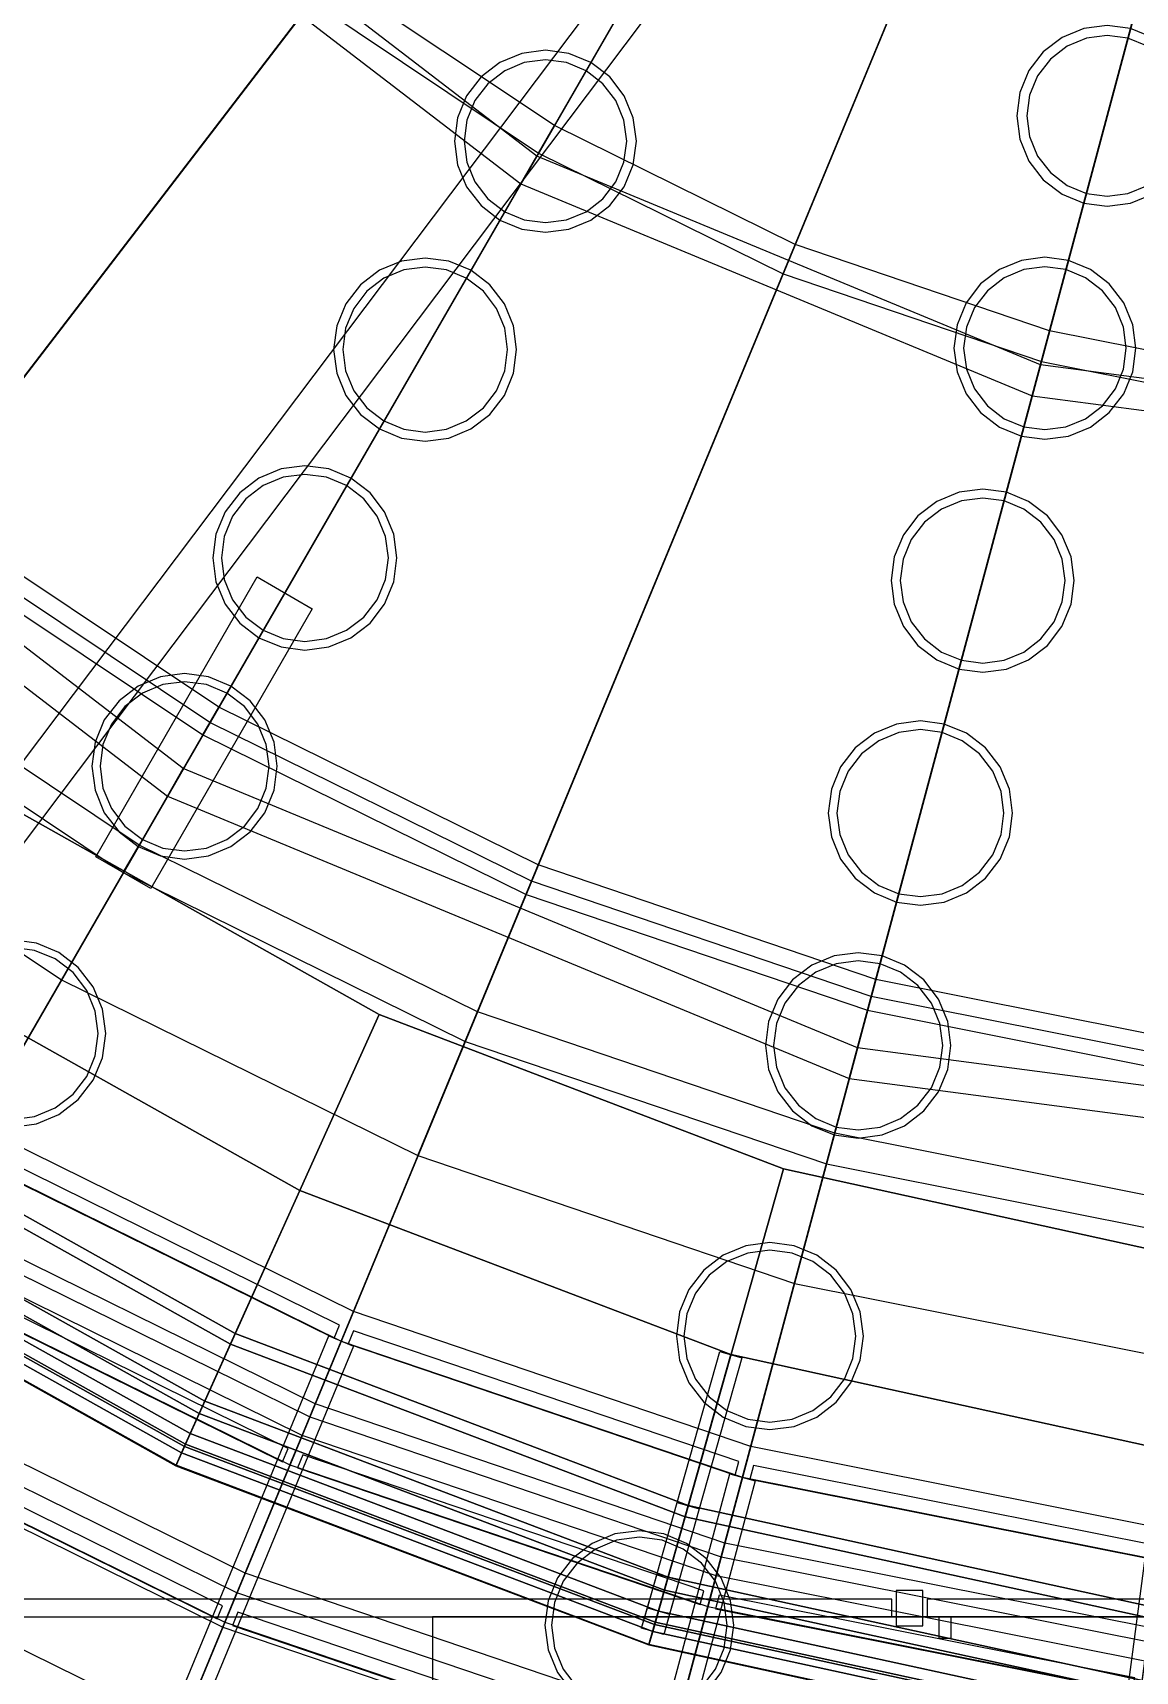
# Model space of a CAD drawing. Header units: millimetres. Extents: x -52000 to 54854, y -52000 to 53750.
# Drawn here: x -8762 to -2523, y -18808 to -9538 of the extents above; entities that cross this region are included whole.
import ezdxf

# ---------------------------------------------------------------- set-up
doc = ezdxf.new("R2010")
doc.units = ezdxf.units.MM
for name, color, linetype, lineweight in [('D-STR-BASE', 7, 'Continuous', 25), ('D-STR-DECK', 7, 'Continuous', 25), ('D-STR-STRC', 7, 'Continuous', 25)]:
    doc.layers.add(name, color=color, linetype=linetype, lineweight=lineweight)

msp = doc.modelspace()

# ---------------------------------------------------------------- linework, layer by layer
at = {"layer": 'D-STR-BASE'}
for points in [[(-10000, -18500), (10000, -18500), (10000, -8500), (-10000, -8500)], [(-3875, -18550), (-3725, -18550), (-3725, -18350), (-3875, -18350)], [(-9700, -18500), (-3900, -18500), (-3900, -18400), (-9700, -18400)], [(-3700, -18500), (-150, -18500), (-150, -18400), (-3700, -18400)], [(-6500, -21500), (6500, -21500), (6500, -18500), (-6500, -18500)], [(-3635, -18620), (-3565, -18620), (-3565, -18500), (-3635, -18500)]]:
    msp.add_lwpolyline(points, close=True, dxfattribs=at)
at = {"layer": 'D-STR-DECK'}
for points in [[(-3535.5, -3535.5), (-13293.6, -13293.6), (-11444.7, -14915), (-3043.8, -3966.8)], [(-3535.5, -3535.5), (-12162.2, -12162.2), (-10470.7, -13645.7), (-3043.8, -3966.8)], [(-3535.5, -3535.5), (-11030.9, -11030.9), (-9496.7, -12376.3), (-3043.8, -3966.8)], [(-3535.5, -3535.5), (-8485.3, -8485.3), (-6000, -10392.3), (-2500, -4330.1)], [(-3043.8, -3966.8), (-11444.7, -14915), (-9400, -16281.3), (-2500, -4330.1)], [(-3043.8, -3966.8), (-10470.7, -13645.7), (-8600, -14895.6), (-2500, -4330.1)], [(-3043.8, -3966.8), (-9496.7, -12376.3), (-7800, -13510), (-2500, -4330.1)], [(-4242.6, -4242.6), (-20435.4, -20435.4), (-17593.2, -22927.9), (-3652.6, -4760.1)], [(-4242.6, -4242.6), (-16617, -16617), (-14305.9, -18643.8), (-3652.6, -4760.1)], [(-4242.6, -4242.6), (-15399.6, -15399.6), (-13257.8, -17277.9), (-3652.6, -4760.1)], [(-4242.6, -4242.6), (-14182.2, -14182.2), (-12209.8, -15912.1), (-3652.6, -4760.1)], [(-4242.6, -4242.6), (-11313.7, -11313.7), (-8000, -13856.4), (-3000, -5196.2)], [(-2500, -4330.1), (-9400, -16281.3), (-7194.4, -17368.9), (-1913.4, -4619.4)], [(-2500, -4330.1), (-8600, -14895.6), (-6582.2, -15890.7), (-1913.4, -4619.4)], [(-2500, -4330.1), (-7800, -13510), (-5969.9, -14412.5), (-1913.4, -4619.4)], [(-2500, -4330.1), (-6000, -10392.3), (-3105.8, -11591.1), (-1294.1, -4829.6)], [(-1913.4, -4619.4), (-7194.4, -17368.9), (-4865.8, -18159.4), (-1294.1, -4829.6)], [(-1913.4, -4619.4), (-6582.2, -15890.7), (-4451.7, -16613.9), (-1294.1, -4829.6)], [(-1913.4, -4619.4), (-5969.9, -14412.5), (-4037.6, -15068.4), (-1294.1, -4829.6)], [(-3652.6, -4760.1), (-17593.2, -22927.9), (-14450, -25028.1), (-3000, -5196.2)], [(-3652.6, -4760.1), (-14305.9, -18643.8), (-11750, -20351.6), (-3000, -5196.2)], [(-3652.6, -4760.1), (-13257.8, -17277.9), (-10889.2, -18860.6), (-3000, -5196.2)], [(-3652.6, -4760.1), (-12209.8, -15912.1), (-10028.4, -17369.6), (-3000, -5196.2)], [(-1294.1, -4829.6), (-4865.8, -18159.4), (-2453.9, -18639.2), (-652.6, -4957.2)], [(-1294.1, -4829.6), (-4451.7, -16613.9), (-2245.1, -17052.9), (-652.6, -4957.2)], [(-1294.1, -4829.6), (-4037.6, -15068.4), (-2036.2, -15466.5), (-652.6, -4957.2)], [(-1294.1, -4829.6), (-3105.8, -11591.1), (0, -12000), (0, -5000)], [(-3000, -5196.2), (-14450, -25028.1), (-11059.6, -26700.1), (-2296.1, -5543.3)], [(-3000, -5196.2), (-11750, -20351.6), (-8993.1, -21711.2), (-2296.1, -5543.3)], [(-3000, -5196.2), (-10889.2, -18860.6), (-8334.2, -20120.6), (-2296.1, -5543.3)], [(-3000, -5196.2), (-10028.4, -17369.6), (-7675.4, -18530), (-2296.1, -5543.3)], [(-3000, -5196.2), (-8000, -13856.4), (-4141.1, -15454.8), (-1552.9, -5795.6)], [(-2296.1, -5543.3), (-11059.6, -26700.1), (-7479.9, -27915.3), (-1552.9, -5795.6)], [(-2296.1, -5543.3), (-8993.1, -21711.2), (-6082.2, -22699.3), (-1552.9, -5795.6)], [(-2296.1, -5543.3), (-8334.2, -20120.6), (-5636.7, -21036.3), (-1552.9, -5795.6)], [(-2296.1, -5543.3), (-7675.4, -18530), (-5191.1, -19373.3), (-1552.9, -5795.6)], [(-1552.9, -5795.6), (-7479.9, -27915.3), (-3772.2, -28652.8), (-783.2, -5948.7)], [(-1552.9, -5795.6), (-6082.2, -22699.3), (-3067.4, -23299), (-783.2, -5948.7)], [(-1552.9, -5795.6), (-5636.7, -21036.3), (-2842.6, -21592), (-783.2, -5948.7)], [(-1552.9, -5795.6), (-5191.1, -19373.3), (-2617.9, -19885.1), (-783.2, -5948.7)], [(-1552.9, -5795.6), (-4141.1, -15454.8), (0, -16000), (0, -6000)], [(-8358, -8358), (-8485.3, -8485.3), (-6000, -10392.3), (-5910, -10236.4)], [(-7073.8, -9218.8), (-7183.4, -9361.6), (-5900, -10219.1), (-5810, -10063.2)], [(-5301.5, -9460.3), (-9469.4, -14988.5), (-9693, -14819.9), (-5525.1, -9291.8)], [(-5810, -10063.2), (-5900, -10219.1), (-4515.7, -10901.8), (-4446.8, -10735.5)], [(-5910, -10236.4), (-6000, -10392.3), (-3105.8, -11591.1), (-3059.2, -11417.2)], [(-4446.8, -10735.5), (-4515.7, -10901.8), (-3054.1, -11397.9), (-3007.5, -11224.1)], [(-11186.4, -11186.4), (-11313.7, -11313.7), (-8000, -13856.4), (-7910, -13700.5)], [(-3007.5, -11224.1), (-3054.1, -11397.9), (-1540.2, -11699), (-1516.7, -11520.6)], [(-3059.2, -11417.2), (-3105.8, -11591.1), (0, -12000), (0, -11820)], [(-9387.1, -12233.5), (-9496.7, -12376.3), (-7800, -13510), (-7710, -13354.1)], [(-9448, -12312.8), (-9496.7, -12376.3), (-7800, -13510), (-7760, -13440.7)], [(-7180.5, -12796.9), (-8094.1, -14379.4), (-8405.9, -14199.4), (-7492.2, -12616.9)], [(-9935, -12947.5), (-10044.6, -13090.3), (-8250, -14289.4), (-8160, -14133.5)], [(-7710, -13354.1), (-7800, -13510), (-5969.9, -14412.5), (-5901, -14246.2)], [(-7760, -13440.7), (-7800, -13510), (-5969.9, -14412.5), (-5939.2, -14338.6)], [(-7910, -13700.5), (-8000, -13856.4), (-4141.1, -15454.8), (-4094.5, -15280.9)], [(-8932.3, -13894.8), (-10230.1, -15913.6), (-7788.4, -17280.5), (-6802.2, -15092.5)], [(-8932.3, -13894.8), (-8932.3, -13894.8), (-6802.2, -15092.5), (-6802.2, -15092.5)], [(-8160, -14133.5), (-8250, -14289.4), (-6314.3, -15244), (-6245.4, -15077.7)], [(-5901, -14246.2), (-5969.9, -14412.5), (-4037.6, -15068.4), (-3991, -14894.6)], [(-5939.2, -14338.6), (-5969.9, -14412.5), (-4037.6, -15068.4), (-4016.9, -14991.2)], [(-10003, -15560.3), (-9522.8, -14813.4), (-7250.9, -16088), (-7615.8, -16897.6)], [(-9522.8, -14813.4), (-9522.8, -14813.4), (-7250.9, -16088), (-7250.9, -16088)], [(-3991, -14894.6), (-4037.6, -15068.4), (-2036.2, -15466.5), (-2012.7, -15288.1)], [(-4016.9, -14991.2), (-4037.6, -15068.4), (-2036.2, -15466.5), (-2025.8, -15387.2)], [(-6802.2, -15092.5), (-7788.4, -17280.5), (-7788.4, -17280.5), (-6802.2, -15092.5)], [(-6802.2, -15092.5), (-7788.4, -17280.5), (-7788.4, -17280.5), (-6802.2, -15092.5)], [(-6802.2, -15092.5), (-7788.4, -17280.5), (-5166.8, -18274.5), (-4513.9, -15965.1)], [(-6802.2, -15092.5), (-6802.2, -15092.5), (-4513.9, -15965.1), (-4513.9, -15965.1)], [(-6245.4, -15077.7), (-6314.3, -15244), (-4270.5, -15937.8), (-4223.9, -15763.9)], [(-4094.5, -15280.9), (-4141.1, -15454.8), (0, -16000), (0, -15820)], [(-10338.2, -16081.9), (-10003, -15560.3), (-7615.8, -16897.6), (-7870.5, -17462.9)], [(-10003, -15560.3), (-10038.6, -15615.7), (-7642.9, -16957.7), (-7615.8, -16897.6)], [(-10003, -15560.3), (-10003, -15560.3), (-7615.8, -16897.6), (-7615.8, -16897.6)], [(-10038.6, -15615.7), (-10373.8, -16137.3), (-7897.6, -17522.9), (-7642.9, -16957.7)], [(-9077.5, -15722.8), (-9167.5, -15878.7), (-7016.5, -16939.4), (-6947.7, -16773.1)], [(-9090.3, -15830.8), (-9130.1, -15900.2), (-7056.4, -16922.8), (-7025.6, -16849)], [(-4223.9, -15763.9), (-4270.5, -15937.8), (-2153.7, -16358.8), (-2130.2, -16180.4)], [(-10230.1, -15913.6), (-10403.1, -16182.8), (-7919.8, -17572.3), (-7788.4, -17280.5)], [(-10271.4, -15978), (-10230.1, -15913.6), (-7788.4, -17280.5), (-7819.8, -17350.3)], [(-10230.1, -15913.6), (-10230.1, -15913.6), (-7788.4, -17280.5), (-7788.4, -17280.5)], [(-10444.5, -16247.2), (-10271.4, -15978), (-7819.8, -17350.3), (-7951.3, -17642)], [(-4513.9, -15965.1), (-5166.8, -18274.5), (-5166.8, -18274.5), (-4513.9, -15965.1)], [(-4513.9, -15965.1), (-5166.8, -18274.5), (-5166.8, -18274.5), (-4513.9, -15965.1)], [(-4513.9, -15965.1), (-5166.8, -18274.5), (-2422.2, -18872.5), (-2116.7, -16492)], [(-4513.9, -15965.1), (-4513.9, -15965.1), (-2116.7, -16492), (-2116.7, -16492)], [(-10403.1, -16182.8), (-10338.2, -16081.9), (-7870.5, -17462.9), (-7919.8, -17572.3)], [(-10338.2, -16081.9), (-10381.2, -16148.8), (-7903.2, -17535.4), (-7870.5, -17462.9)], [(-10373.8, -16137.3), (-10338.2, -16081.9), (-7870.5, -17462.9), (-7897.6, -17522.9)], [(-7615.8, -16897.6), (-7250.9, -16088), (-7250.9, -16088), (-7615.8, -16897.6)], [(-7615.8, -16897.6), (-7250.9, -16088), (-7250.9, -16088), (-7615.8, -16897.6)], [(-7615.8, -16897.6), (-7250.9, -16088), (-4811, -17015.9), (-5052.6, -17870.4)], [(-7250.9, -16088), (-7250.9, -16088), (-4811, -17015.9), (-4811, -17015.9)], [(-10381.2, -16148.8), (-10446.1, -16249.7), (-7952.5, -17644.8), (-7903.2, -17535.4)], [(-10446.1, -16249.7), (-10403.1, -16182.8), (-7919.8, -17572.3), (-7952.5, -17644.8)], [(-10403.1, -16182.8), (-10444.5, -16247.2), (-7951.3, -17642), (-7919.8, -17572.3)], [(-9360, -16212), (-9400, -16281.3), (-7194.4, -17368.9), (-7163.8, -17295)], [(-9456.3, -16378.8), (-9546.3, -16534.7), (-7306.4, -17639.3), (-7237.5, -17473)], [(-9467.5, -16487.8), (-9507.3, -16557.1), (-7348, -17622), (-7317.2, -17548.2)], [(-6947.7, -16773.1), (-7016.5, -16939.4), (-4745.5, -17710.3), (-4698.9, -17536.5)], [(-6947.2, -16968.1), (-9582.6, -23330.5), (-9721.2, -23273.1), (-7085.8, -16910.7)], [(-7870.5, -17462.9), (-7615.8, -16897.6), (-7642.9, -16957.7), (-7897.6, -17522.9)], [(-7870.5, -17462.9), (-7615.8, -16897.6), (-7642.9, -16957.7), (-7897.6, -17522.9)], [(-7642.9, -16957.7), (-7897.6, -17522.9), (-5239.2, -18530.4), (-5070.5, -17933.8)], [(-7870.5, -17462.9), (-7615.8, -16897.6), (-5052.6, -17870.4), (-5221.3, -18467)], [(-7615.8, -16897.6), (-7642.9, -16957.7), (-5070.5, -17933.8), (-5052.6, -17870.4)], [(-7615.8, -16897.6), (-7615.8, -16897.6), (-5052.6, -17870.4), (-5052.6, -17870.4)], [(-6946.2, -16881.9), (-6976.6, -16955.9), (-4787.2, -17699.1), (-4766.3, -17621.9)], [(-5115.1, -17852.7), (-4873.5, -16998.2), (-4748.4, -17033.6), (-4990, -17888.1)], [(-5052.6, -17870.4), (-4811, -17015.9), (-4811, -17015.9), (-5052.6, -17870.4)], [(-5052.6, -17870.4), (-4811, -17015.9), (-4811, -17015.9), (-5052.6, -17870.4)], [(-5052.6, -17870.4), (-4811, -17015.9), (-2255.7, -17575.1), (-2368.7, -18455.9)], [(-4811, -17015.9), (-4811, -17015.9), (-2255.7, -17575.1), (-2255.7, -17575.1)], [(-9878.4, -17109.8), (-10043.4, -17395.6), (-7686.9, -18557.7), (-7560.6, -18252.8)], [(-9938.4, -17213.7), (-10028.4, -17369.6), (-7675.4, -18530), (-7606.5, -18363.7)], [(-9947.6, -17323.8), (-9987.4, -17393.2), (-7719, -18511.9), (-7688.2, -18438)], [(-7788.4, -17280.5), (-7919.8, -17572.3), (-7951.3, -17642), (-7819.8, -17350.3)], [(-7788.4, -17280.5), (-7919.8, -17572.3), (-7951.3, -17642), (-7819.8, -17350.3)], [(-7788.4, -17280.5), (-7919.8, -17572.3), (-5253.9, -18582.5), (-5166.8, -18274.5)], [(-7819.8, -17350.3), (-7788.4, -17280.5), (-5166.8, -18274.5), (-5187.7, -18348.2)], [(-7788.4, -17280.5), (-7788.4, -17280.5), (-5166.8, -18274.5), (-5166.8, -18274.5)], [(-7163.8, -17295), (-7194.4, -17368.9), (-4865.8, -18159.4), (-4845.1, -18082.1)], [(-7951.3, -17642), (-7819.8, -17350.3), (-5187.7, -18348.2), (-5274.7, -18656.1)], [(-7919.8, -17572.3), (-7870.5, -17462.9), (-7903.2, -17535.4), (-7952.5, -17644.8)], [(-7919.8, -17572.3), (-7870.5, -17462.9), (-7903.2, -17535.4), (-7952.5, -17644.8)], [(-7919.8, -17572.3), (-7870.5, -17462.9), (-5221.3, -18467), (-5253.9, -18582.5)], [(-7870.5, -17462.9), (-7903.2, -17535.4), (-5242.9, -18543.6), (-5221.3, -18467)], [(-7897.6, -17522.9), (-7870.5, -17462.9), (-5221.3, -18467), (-5239.2, -18530.4)], [(-7237.5, -17473), (-7306.4, -17639.3), (-4941.5, -18442), (-4894.9, -18268.2)], [(-7903.2, -17535.4), (-7952.5, -17644.8), (-5275.5, -18659), (-5242.9, -18543.6)], [(-7952.5, -17644.8), (-7919.8, -17572.3), (-5253.9, -18582.5), (-5275.5, -18659)], [(-7919.8, -17572.3), (-7951.3, -17642), (-5274.7, -18656.1), (-5253.9, -18582.5)], [(-7234.4, -17582.5), (-7264.8, -17656.4), (-4985, -18430.3), (-4964.1, -18353.1)], [(-4698.9, -17536.5), (-4745.5, -17710.3), (-2393.2, -18178.2), (-2369.7, -17999.8)], [(-4673, -17729.7), (-6455.4, -24381.6), (-6600.3, -24342.8), (-4817.9, -17690.9)], [(-4683.2, -17644.1), (-4703.7, -17721.5), (-2436, -18172.5), (-2425.4, -18093.2)], [(-5283.8, -18449.3), (-5115.1, -17852.7), (-4990, -17888.1), (-5158.7, -18484.7)], [(-5221.3, -18467), (-5052.6, -17870.4), (-5070.5, -17933.8), (-5239.2, -18530.4)], [(-5221.3, -18467), (-5052.6, -17870.4), (-5070.5, -17933.8), (-5239.2, -18530.4)], [(-5221.3, -18467), (-5052.6, -17870.4), (-2368.7, -18455.9), (-2447.7, -19070.8)], [(-5052.6, -17870.4), (-5070.5, -17933.8), (-2377.1, -18521.2), (-2368.7, -18455.9)], [(-5052.6, -17870.4), (-5052.6, -17870.4), (-2368.7, -18455.9), (-2368.7, -18455.9)], [(-10351.6, -17929.4), (-10441.6, -18085.3), (-7991.6, -19293.5), (-7922.7, -19127.2)], [(-5070.5, -17933.8), (-5239.2, -18530.4), (-2456, -19136.2), (-2377.1, -18521.2)], [(-4845.1, -18082.1), (-4865.8, -18159.4), (-2453.9, -18639.2), (-2443.5, -18559.8)], [(-7560.6, -18252.8), (-7686.9, -18557.7), (-5198.8, -19402.3), (-5113.4, -19083.5)], [(-5104.3, -18292.2), (-5191.4, -18600.1), (-5316.4, -18564.8), (-5229.4, -18256.8)], [(-2318.9, -18188), (-3217.7, -25015.7), (-3366.4, -24996.1), (-2467.6, -18168.4)], [(-5166.8, -18274.5), (-5253.9, -18582.5), (-5274.7, -18656.1), (-5187.7, -18348.2)], [(-5166.8, -18274.5), (-5253.9, -18582.5), (-5274.7, -18656.1), (-5187.7, -18348.2)], [(-5274.7, -18656.1), (-5187.7, -18348.2), (-2431.9, -18948.4), (-2472.7, -19265.8)], [(-5166.8, -18274.5), (-5253.9, -18582.5), (-2462.9, -19189.9), (-2422.2, -18872.5)], [(-5187.7, -18348.2), (-5166.8, -18274.5), (-2422.2, -18872.5), (-2431.9, -18948.4)], [(-5166.8, -18274.5), (-5166.8, -18274.5), (-2422.2, -18872.5), (-2422.2, -18872.5)], [(-4894.9, -18268.2), (-4941.5, -18442), (-2492.1, -18929.3), (-2468.6, -18750.8)], [(-7606.5, -18363.7), (-7675.4, -18530), (-5191.1, -19373.3), (-5144.5, -19199.4)], [(-4877.5, -18376.3), (-4898.1, -18453.6), (-2536.7, -18923.3), (-2526.1, -18844.1)], [(-7601.3, -18474), (-7631.7, -18548), (-5236.7, -19361), (-5215.8, -19283.8)], [(-5316.4, -18564.8), (-5283.8, -18449.3), (-5158.7, -18484.7), (-5191.4, -18600.1)], [(-5253.9, -18582.5), (-5221.3, -18467), (-5242.9, -18543.6), (-5275.5, -18659)], [(-5253.9, -18582.5), (-5221.3, -18467), (-5242.9, -18543.6), (-5275.5, -18659)], [(-5253.9, -18582.5), (-5221.3, -18467), (-2447.7, -19070.8), (-2462.9, -19189.9)], [(-5221.3, -18467), (-5242.9, -18543.6), (-2457.8, -19149.8), (-2447.7, -19070.8)], [(-5239.2, -18530.4), (-5221.3, -18467), (-2447.7, -19070.8), (-2456, -19136.2)], [(-5242.9, -18543.6), (-5275.5, -18659), (-2473.1, -19268.8), (-2457.8, -19149.8)], [(-5275.5, -18659), (-5253.9, -18582.5), (-2462.9, -19189.9), (-2473.1, -19268.8)], [(-5253.9, -18582.5), (-5274.7, -18656.1), (-2472.7, -19265.8), (-2462.9, -19189.9)]]:
    msp.add_lwpolyline(points, close=True, dxfattribs=at)
at = {"layer": 'D-STR-STRC'}
for points in [[(-2170.2, -10008.1), (-2187.6, -9875.7), (-2238.7, -9752.3), (-2320, -9646.4), (-2425.9, -9565.1), (-2549.3, -9514), (-2681.7, -9496.6), (-2814, -9514), (-2937.4, -9565.1), (-3043.3, -9646.4), (-3124.6, -9752.3), (-3175.7, -9875.7), (-3193.1, -10008.1), (-3175.7, -10140.4), (-3124.6, -10263.8), (-3043.3, -10369.7), (-2937.4, -10451), (-2814, -10502.1), (-2681.7, -10519.5), (-2549.3, -10502.1), (-2425.9, -10451), (-2320, -10369.7), (-2238.7, -10263.8), (-2187.6, -10140.4)], [(-2170.2, -10008.1), (-2187.6, -9875.7), (-2238.7, -9752.3), (-2320, -9646.4), (-2425.9, -9565.1), (-2549.3, -9514), (-2681.7, -9496.6), (-2814, -9514), (-2937.4, -9565.1), (-3043.3, -9646.4), (-3124.6, -9752.3), (-3175.7, -9875.7), (-3193.1, -10008.1), (-3175.7, -10140.4), (-3124.6, -10263.8), (-3043.3, -10369.7), (-2937.4, -10451), (-2814, -10502.1), (-2681.7, -10519.5), (-2549.3, -10502.1), (-2425.9, -10451), (-2320, -10369.7), (-2238.7, -10263.8), (-2187.6, -10140.4)], [(-5346.3, -10151.7), (-5363.9, -10018.5), (-5415.3, -9894.4), (-5497.1, -9787.7), (-5603.7, -9705.9), (-5727.9, -9654.5), (-5861.1, -9637), (-5994.3, -9654.5), (-6118.5, -9705.9), (-6225.1, -9787.7), (-6306.9, -9894.4), (-6358.3, -10018.5), (-6375.9, -10151.7), (-6358.3, -10285), (-6306.9, -10409.1), (-6225.1, -10515.7), (-6118.5, -10597.5), (-5994.3, -10649), (-5861.1, -10666.5), (-5727.9, -10649), (-5603.7, -10597.5), (-5497.1, -10515.7), (-5415.3, -10409.1), (-5363.9, -10285)], [(-5346.3, -10151.7), (-5363.9, -10018.5), (-5415.3, -9894.4), (-5497.1, -9787.7), (-5603.7, -9705.9), (-5727.9, -9654.5), (-5861.1, -9637), (-5994.3, -9654.5), (-6118.5, -9705.9), (-6225.1, -9787.7), (-6306.9, -9894.4), (-6358.3, -10018.5), (-6375.9, -10151.7), (-6358.3, -10285), (-6306.9, -10409.1), (-6225.1, -10515.7), (-6118.5, -10597.5), (-5994.3, -10649), (-5861.1, -10666.5), (-5727.9, -10649), (-5603.7, -10597.5), (-5497.1, -10515.7), (-5415.3, -10409.1), (-5363.9, -10285)], [(-2227.3, -10008.1), (-2242.8, -9890.5), (-2288.2, -9780.9), (-2360.4, -9686.8), (-2454.5, -9614.6), (-2564.1, -9569.2), (-2681.7, -9553.7), (-2799.3, -9569.2), (-2908.8, -9614.6), (-3002.9, -9686.8), (-3075.2, -9780.9), (-3120.5, -9890.5), (-3136, -10008.1), (-3120.5, -10125.7), (-3075.2, -10235.3), (-3002.9, -10329.4), (-2908.8, -10401.6), (-2799.3, -10447), (-2681.7, -10462.4), (-2564.1, -10447), (-2454.5, -10401.6), (-2360.4, -10329.4), (-2288.2, -10235.3), (-2242.8, -10125.7)], [(-2227.3, -10008.1), (-2242.8, -9890.5), (-2288.2, -9780.9), (-2360.4, -9686.8), (-2454.5, -9614.6), (-2564.1, -9569.2), (-2681.7, -9553.7), (-2799.3, -9569.2), (-2908.8, -9614.6), (-3002.9, -9686.8), (-3075.2, -9780.9), (-3120.5, -9890.5), (-3136, -10008.1), (-3120.5, -10125.7), (-3075.2, -10235.3), (-3002.9, -10329.4), (-2908.8, -10401.6), (-2799.3, -10447), (-2681.7, -10462.4), (-2564.1, -10447), (-2454.5, -10401.6), (-2360.4, -10329.4), (-2288.2, -10235.3), (-2242.8, -10125.7)], [(-5400.7, -10151.7), (-5416.4, -10032.6), (-5462.4, -9921.5), (-5535.6, -9826.2), (-5630.9, -9753), (-5742, -9707), (-5861.1, -9691.3), (-5980.3, -9707), (-6091.3, -9753), (-6186.7, -9826.2), (-6259.8, -9921.5), (-6305.8, -10032.6), (-6321.5, -10151.7), (-6305.8, -10270.9), (-6259.8, -10381.9), (-6186.7, -10477.3), (-6091.3, -10550.5), (-5980.3, -10596.5), (-5861.1, -10612.1), (-5742, -10596.5), (-5630.9, -10550.5), (-5535.6, -10477.3), (-5462.4, -10381.9), (-5416.4, -10270.9)], [(-5400.7, -10151.7), (-5416.4, -10032.6), (-5462.4, -9921.5), (-5535.6, -9826.2), (-5630.9, -9753), (-5742, -9707), (-5861.1, -9691.3), (-5980.3, -9707), (-6091.3, -9753), (-6186.7, -9826.2), (-6259.8, -9921.5), (-6305.8, -10032.6), (-6321.5, -10151.7), (-6305.8, -10270.9), (-6259.8, -10381.9), (-6186.7, -10477.3), (-6091.3, -10550.5), (-5980.3, -10596.5), (-5861.1, -10612.1), (-5742, -10596.5), (-5630.9, -10550.5), (-5535.6, -10477.3), (-5462.4, -10381.9), (-5416.4, -10270.9)], [(-6023.6, -11330.5), (-6041.3, -11196.4), (-6093, -11071.5), (-6175.3, -10964.2), (-6282.6, -10881.9), (-6407.6, -10830.1), (-6541.7, -10812.4), (-6675.7, -10830.1), (-6800.7, -10881.9), (-6908, -10964.2), (-6990.3, -11071.5), (-7042.1, -11196.4), (-7059.7, -11330.5), (-7042.1, -11464.6), (-6990.3, -11589.5), (-6908, -11696.8), (-6800.7, -11779.1), (-6675.7, -11830.9), (-6541.7, -11848.6), (-6407.6, -11830.9), (-6282.6, -11779.1), (-6175.3, -11696.8), (-6093, -11589.5), (-6041.3, -11464.6)], [(-6023.6, -11330.5), (-6041.3, -11196.4), (-6093, -11071.5), (-6175.3, -10964.2), (-6282.6, -10881.9), (-6407.6, -10830.1), (-6541.7, -10812.4), (-6675.7, -10830.1), (-6800.7, -10881.9), (-6908, -10964.2), (-6990.3, -11071.5), (-7042.1, -11196.4), (-7059.7, -11330.5), (-7042.1, -11464.6), (-6990.3, -11589.5), (-6908, -11696.8), (-6800.7, -11779.1), (-6675.7, -11830.9), (-6541.7, -11848.6), (-6407.6, -11830.9), (-6282.6, -11779.1), (-6175.3, -11696.8), (-6093, -11589.5), (-6041.3, -11464.6)], [(-2519.2, -11322.8), (-2536.7, -11189.6), (-2588.1, -11065.4), (-2669.9, -10958.8), (-2776.6, -10877), (-2900.7, -10825.6), (-3033.9, -10808), (-3167.2, -10825.6), (-3291.3, -10877), (-3397.9, -10958.8), (-3479.7, -11065.4), (-3531.2, -11189.6), (-3548.7, -11322.8), (-3531.2, -11456), (-3479.7, -11580.2), (-3397.9, -11686.8), (-3291.3, -11768.6), (-3167.2, -11820), (-3033.9, -11837.6), (-2900.7, -11820), (-2776.6, -11768.6), (-2669.9, -11686.8), (-2588.1, -11580.2), (-2536.7, -11456)], [(-2519.2, -11322.8), (-2536.7, -11189.6), (-2588.1, -11065.4), (-2669.9, -10958.8), (-2776.6, -10877), (-2900.7, -10825.6), (-3033.9, -10808), (-3167.2, -10825.6), (-3291.3, -10877), (-3397.9, -10958.8), (-3479.7, -11065.4), (-3531.2, -11189.6), (-3548.7, -11322.8), (-3531.2, -11456), (-3479.7, -11580.2), (-3397.9, -11686.8), (-3291.3, -11768.6), (-3167.2, -11820), (-3033.9, -11837.6), (-2900.7, -11820), (-2776.6, -11768.6), (-2669.9, -11686.8), (-2588.1, -11580.2), (-2536.7, -11456)], [(-6075.2, -11330.5), (-6091.1, -11209.8), (-6137.7, -11097.3), (-6211.8, -11000.7), (-6308.5, -10926.6), (-6420.9, -10880), (-6541.7, -10864.1), (-6662.4, -10880), (-6774.9, -10926.6), (-6871.5, -11000.7), (-6945.6, -11097.3), (-6992.2, -11209.8), (-7008.1, -11330.5), (-6992.2, -11451.2), (-6945.6, -11563.7), (-6871.5, -11660.3), (-6774.9, -11734.4), (-6662.4, -11781), (-6541.7, -11796.9), (-6420.9, -11781), (-6308.5, -11734.4), (-6211.8, -11660.3), (-6137.7, -11563.7), (-6091.1, -11451.2)], [(-6075.2, -11330.5), (-6091.1, -11209.8), (-6137.7, -11097.3), (-6211.8, -11000.7), (-6308.5, -10926.6), (-6420.9, -10880), (-6541.7, -10864.1), (-6662.4, -10880), (-6774.9, -10926.6), (-6871.5, -11000.7), (-6945.6, -11097.3), (-6992.2, -11209.8), (-7008.1, -11330.5), (-6992.2, -11451.2), (-6945.6, -11563.7), (-6871.5, -11660.3), (-6774.9, -11734.4), (-6662.4, -11781), (-6541.7, -11796.9), (-6420.9, -11781), (-6308.5, -11734.4), (-6211.8, -11660.3), (-6137.7, -11563.7), (-6091.1, -11451.2)], [(-2573.5, -11322.8), (-2589.2, -11203.6), (-2635.2, -11092.6), (-2708.4, -10997.2), (-2803.7, -10924.1), (-2914.8, -10878.1), (-3033.9, -10862.4), (-3153.1, -10878.1), (-3264.1, -10924.1), (-3359.5, -10997.2), (-3432.7, -11092.6), (-3478.6, -11203.6), (-3494.3, -11322.8), (-3478.6, -11442), (-3432.7, -11553), (-3359.5, -11648.4), (-3264.1, -11721.5), (-3153.1, -11767.5), (-3033.9, -11783.2), (-2914.8, -11767.5), (-2803.7, -11721.5), (-2708.4, -11648.4), (-2635.2, -11553), (-2589.2, -11442)], [(-2573.5, -11322.8), (-2589.2, -11203.6), (-2635.2, -11092.6), (-2708.4, -10997.2), (-2803.7, -10924.1), (-2914.8, -10878.1), (-3033.9, -10862.4), (-3153.1, -10878.1), (-3264.1, -10924.1), (-3359.5, -10997.2), (-3432.7, -11092.6), (-3478.6, -11203.6), (-3494.3, -11322.8), (-3478.6, -11442), (-3432.7, -11553), (-3359.5, -11648.4), (-3264.1, -11721.5), (-3153.1, -11767.5), (-3033.9, -11783.2), (-2914.8, -11767.5), (-2803.7, -11721.5), (-2708.4, -11648.4), (-2635.2, -11553), (-2589.2, -11442)], [(-6700.9, -12509.3), (-6718.6, -12374.3), (-6770.7, -12248.6), (-6853.6, -12140.6), (-6961.6, -12057.8), (-7087.3, -12005.7), (-7222.2, -11987.9), (-7357.2, -12005.7), (-7482.9, -12057.8), (-7590.9, -12140.6), (-7673.7, -12248.6), (-7725.8, -12374.3), (-7743.6, -12509.3), (-7725.8, -12644.2), (-7673.7, -12769.9), (-7590.9, -12877.9), (-7482.9, -12960.8), (-7357.2, -13012.8), (-7222.2, -13030.6), (-7087.3, -13012.8), (-6961.6, -12960.8), (-6853.6, -12877.9), (-6770.7, -12769.9), (-6718.6, -12644.2)], [(-6700.9, -12509.3), (-6718.6, -12374.3), (-6770.7, -12248.6), (-6853.6, -12140.6), (-6961.6, -12057.8), (-7087.3, -12005.7), (-7222.2, -11987.9), (-7357.2, -12005.7), (-7482.9, -12057.8), (-7590.9, -12140.6), (-7673.7, -12248.6), (-7725.8, -12374.3), (-7743.6, -12509.3), (-7725.8, -12644.2), (-7673.7, -12769.9), (-7590.9, -12877.9), (-7482.9, -12960.8), (-7357.2, -13012.8), (-7222.2, -13030.6), (-7087.3, -13012.8), (-6961.6, -12960.8), (-6853.6, -12877.9), (-6770.7, -12769.9), (-6718.6, -12644.2)], [(-6749.8, -12509.3), (-6765.9, -12387), (-6813.1, -12273), (-6888.1, -12175.2), (-6986, -12100.1), (-7099.9, -12052.9), (-7222.2, -12036.8), (-7344.5, -12052.9), (-7458.5, -12100.1), (-7556.3, -12175.2), (-7631.4, -12273), (-7678.6, -12387), (-7694.7, -12509.3), (-7678.6, -12631.5), (-7631.4, -12745.5), (-7556.3, -12843.3), (-7458.5, -12918.4), (-7344.5, -12965.6), (-7222.2, -12981.7), (-7099.9, -12965.6), (-6986, -12918.4), (-6888.1, -12843.3), (-6813.1, -12745.5), (-6765.9, -12631.5)], [(-6749.8, -12509.3), (-6765.9, -12387), (-6813.1, -12273), (-6888.1, -12175.2), (-6986, -12100.1), (-7099.9, -12052.9), (-7222.2, -12036.8), (-7344.5, -12052.9), (-7458.5, -12100.1), (-7556.3, -12175.2), (-7631.4, -12273), (-7678.6, -12387), (-7694.7, -12509.3), (-7678.6, -12631.5), (-7631.4, -12745.5), (-7556.3, -12843.3), (-7458.5, -12918.4), (-7344.5, -12965.6), (-7222.2, -12981.7), (-7099.9, -12965.6), (-6986, -12918.4), (-6888.1, -12843.3), (-6813.1, -12745.5), (-6765.9, -12631.5)], [(-2868.2, -12637.5), (-2885.8, -12503.4), (-2937.6, -12378.5), (-3019.9, -12271.2), (-3127.2, -12188.9), (-3252.1, -12137.1), (-3386.2, -12119.5), (-3520.3, -12137.1), (-3645.2, -12188.9), (-3752.5, -12271.2), (-3834.9, -12378.5), (-3886.6, -12503.4), (-3904.3, -12637.5), (-3886.6, -12771.6), (-3834.9, -12896.6), (-3752.5, -13003.8), (-3645.2, -13086.2), (-3520.3, -13137.9), (-3386.2, -13155.6), (-3252.1, -13137.9), (-3127.2, -13086.2), (-3019.9, -13003.8), (-2937.6, -12896.6), (-2885.8, -12771.6)], [(-2868.2, -12637.5), (-2885.8, -12503.4), (-2937.6, -12378.5), (-3019.9, -12271.2), (-3127.2, -12188.9), (-3252.1, -12137.1), (-3386.2, -12119.5), (-3520.3, -12137.1), (-3645.2, -12188.9), (-3752.5, -12271.2), (-3834.9, -12378.5), (-3886.6, -12503.4), (-3904.3, -12637.5), (-3886.6, -12771.6), (-3834.9, -12896.6), (-3752.5, -13003.8), (-3645.2, -13086.2), (-3520.3, -13137.9), (-3386.2, -13155.6), (-3252.1, -13137.9), (-3127.2, -13086.2), (-3019.9, -13003.8), (-2937.6, -12896.6), (-2885.8, -12771.6)], [(-2919.8, -12637.5), (-2935.7, -12516.8), (-2982.3, -12404.3), (-3056.4, -12307.7), (-3153, -12233.6), (-3265.5, -12187), (-3386.2, -12171.1), (-3506.9, -12187), (-3619.4, -12233.6), (-3716, -12307.7), (-3790.2, -12404.3), (-3836.8, -12516.8), (-3852.6, -12637.5), (-3836.8, -12758.3), (-3790.2, -12870.7), (-3716, -12967.3), (-3619.4, -13041.5), (-3506.9, -13088.1), (-3386.2, -13104), (-3265.5, -13088.1), (-3153, -13041.5), (-3056.4, -12967.3), (-2982.3, -12870.7), (-2935.7, -12758.3)], [(-2919.8, -12637.5), (-2935.7, -12516.8), (-2982.3, -12404.3), (-3056.4, -12307.7), (-3153, -12233.6), (-3265.5, -12187), (-3386.2, -12171.1), (-3506.9, -12187), (-3619.4, -12233.6), (-3716, -12307.7), (-3790.2, -12404.3), (-3836.8, -12516.8), (-3852.6, -12637.5), (-3836.8, -12758.3), (-3790.2, -12870.7), (-3716, -12967.3), (-3619.4, -13041.5), (-3506.9, -13088.1), (-3386.2, -13104), (-3265.5, -13088.1), (-3153, -13041.5), (-3056.4, -12967.3), (-2982.3, -12870.7), (-2935.7, -12758.3)], [(-7378.1, -13688), (-7396, -13552.2), (-7448.4, -13425.7), (-7531.8, -13317), (-7640.5, -13233.7), (-7767, -13181.3), (-7902.8, -13163.4), (-8038.6, -13181.3), (-8165.1, -13233.7), (-8273.7, -13317), (-8357.1, -13425.7), (-8409.5, -13552.2), (-8427.4, -13688), (-8409.5, -13823.8), (-8357.1, -13950.3), (-8273.7, -14059), (-8165.1, -14142.4), (-8038.6, -14194.8), (-7902.8, -14212.6), (-7767, -14194.8), (-7640.5, -14142.4), (-7531.8, -14059), (-7448.4, -13950.3), (-7396, -13823.8)], [(-7378.1, -13688), (-7396, -13552.2), (-7448.4, -13425.7), (-7531.8, -13317), (-7640.5, -13233.7), (-7767, -13181.3), (-7902.8, -13163.4), (-8038.6, -13181.3), (-8165.1, -13233.7), (-8273.7, -13317), (-8357.1, -13425.7), (-8409.5, -13552.2), (-8427.4, -13688), (-8409.5, -13823.8), (-8357.1, -13950.3), (-8273.7, -14059), (-8165.1, -14142.4), (-8038.6, -14194.8), (-7902.8, -14212.6), (-7767, -14194.8), (-7640.5, -14142.4), (-7531.8, -14059), (-7448.4, -13950.3), (-7396, -13823.8)], [(-7424.3, -13688), (-7440.6, -13564.2), (-7488.4, -13448.8), (-7564.4, -13349.7), (-7663.5, -13273.6), (-7778.9, -13225.8), (-7902.8, -13209.5), (-8026.6, -13225.8), (-8142, -13273.6), (-8241.1, -13349.7), (-8317.2, -13448.8), (-8365, -13564.2), (-8381.3, -13688), (-8365, -13811.9), (-8317.2, -13927.3), (-8241.1, -14026.4), (-8142, -14102.4), (-8026.6, -14150.2), (-7902.8, -14166.5), (-7778.9, -14150.2), (-7663.5, -14102.4), (-7564.4, -14026.4), (-7488.4, -13927.3), (-7440.6, -13811.9)], [(-7424.3, -13688), (-7440.6, -13564.2), (-7488.4, -13448.8), (-7564.4, -13349.7), (-7663.5, -13273.6), (-7778.9, -13225.8), (-7902.8, -13209.5), (-8026.6, -13225.8), (-8142, -13273.6), (-8241.1, -13349.7), (-8317.2, -13448.8), (-8365, -13564.2), (-8381.3, -13688), (-8365, -13811.9), (-8317.2, -13927.3), (-8241.1, -14026.4), (-8142, -14102.4), (-8026.6, -14150.2), (-7902.8, -14166.5), (-7778.9, -14150.2), (-7663.5, -14102.4), (-7564.4, -14026.4), (-7488.4, -13927.3), (-7440.6, -13811.9)], [(-3217.2, -13952.3), (-3234.9, -13817.3), (-3287, -13691.6), (-3369.9, -13583.6), (-3477.8, -13500.8), (-3603.6, -13448.7), (-3738.5, -13430.9), (-3873.4, -13448.7), (-3999.2, -13500.8), (-4107.1, -13583.6), (-4190, -13691.6), (-4242.1, -13817.3), (-4259.8, -13952.3), (-4242.1, -14087.2), (-4190, -14212.9), (-4107.1, -14320.9), (-3999.2, -14403.8), (-3873.4, -14455.8), (-3738.5, -14473.6), (-3603.6, -14455.8), (-3477.8, -14403.8), (-3369.9, -14320.9), (-3287, -14212.9), (-3234.9, -14087.2)], [(-3217.2, -13952.3), (-3234.9, -13817.3), (-3287, -13691.6), (-3369.9, -13583.6), (-3477.8, -13500.8), (-3603.6, -13448.7), (-3738.5, -13430.9), (-3873.4, -13448.7), (-3999.2, -13500.8), (-4107.1, -13583.6), (-4190, -13691.6), (-4242.1, -13817.3), (-4259.8, -13952.3), (-4242.1, -14087.2), (-4190, -14212.9), (-4107.1, -14320.9), (-3999.2, -14403.8), (-3873.4, -14455.8), (-3738.5, -14473.6), (-3603.6, -14455.8), (-3477.8, -14403.8), (-3369.9, -14320.9), (-3287, -14212.9), (-3234.9, -14087.2)], [(-3266, -13952.3), (-3282.1, -13830), (-3329.3, -13716), (-3404.4, -13618.2), (-3502.3, -13543.1), (-3616.2, -13495.9), (-3738.5, -13479.8), (-3860.8, -13495.9), (-3974.7, -13543.1), (-4072.6, -13618.2), (-4147.7, -13716), (-4194.9, -13830), (-4211, -13952.3), (-4194.9, -14074.5), (-4147.7, -14188.5), (-4072.6, -14286.3), (-3974.7, -14361.4), (-3860.8, -14408.6), (-3738.5, -14424.7), (-3616.2, -14408.6), (-3502.3, -14361.4), (-3404.4, -14286.3), (-3329.3, -14188.5), (-3282.1, -14074.5)], [(-3266, -13952.3), (-3282.1, -13830), (-3329.3, -13716), (-3404.4, -13618.2), (-3502.3, -13543.1), (-3616.2, -13495.9), (-3738.5, -13479.8), (-3860.8, -13495.9), (-3974.7, -13543.1), (-4072.6, -13618.2), (-4147.7, -13716), (-4194.9, -13830), (-4211, -13952.3), (-4194.9, -14074.5), (-4147.7, -14188.5), (-4072.6, -14286.3), (-3974.7, -14361.4), (-3860.8, -14408.6), (-3738.5, -14424.7), (-3616.2, -14408.6), (-3502.3, -14361.4), (-3404.4, -14286.3), (-3329.3, -14188.5), (-3282.1, -14074.5)], [(-8349.3, -15199.5), (-8367.4, -15062.6), (-8420.2, -14935), (-8504.3, -14825.4), (-8613.9, -14741.3), (-8741.5, -14688.4), (-8878.4, -14670.4), (-9015.4, -14688.4), (-9143, -14741.3), (-9252.6, -14825.4), (-9336.7, -14935), (-9389.5, -15062.6), (-9407.5, -15199.5), (-9389.5, -15336.5), (-9336.7, -15464.1), (-9252.6, -15573.6), (-9143, -15657.7), (-9015.4, -15710.6), (-8878.4, -15728.6), (-8741.5, -15710.6), (-8613.9, -15657.7), (-8504.3, -15573.6), (-8420.2, -15464.1), (-8367.4, -15336.5)], [(-8349.3, -15199.5), (-8367.4, -15062.6), (-8420.2, -14935), (-8504.3, -14825.4), (-8613.9, -14741.3), (-8741.5, -14688.4), (-8878.4, -14670.4), (-9015.4, -14688.4), (-9143, -14741.3), (-9252.6, -14825.4), (-9336.7, -14935), (-9389.5, -15062.6), (-9407.5, -15199.5), (-9389.5, -15336.5), (-9336.7, -15464.1), (-9252.6, -15573.6), (-9143, -15657.7), (-9015.4, -15710.6), (-8878.4, -15728.6), (-8741.5, -15710.6), (-8613.9, -15657.7), (-8504.3, -15573.6), (-8420.2, -15464.1), (-8367.4, -15336.5)], [(-8391.8, -15199.5), (-8408.4, -15073.6), (-8457, -14956.2), (-8534.3, -14855.4), (-8635.1, -14778), (-8752.5, -14729.4), (-8878.4, -14712.8), (-9004.4, -14729.4), (-9121.8, -14778), (-9222.6, -14855.4), (-9299.9, -14956.2), (-9348.5, -15073.6), (-9365.1, -15199.5), (-9348.5, -15325.5), (-9299.9, -15442.8), (-9222.6, -15543.6), (-9121.8, -15621), (-9004.4, -15669.6), (-8878.4, -15686.2), (-8752.5, -15669.6), (-8635.1, -15621), (-8534.3, -15543.6), (-8457, -15442.8), (-8408.4, -15325.5)], [(-8391.8, -15199.5), (-8408.4, -15073.6), (-8457, -14956.2), (-8534.3, -14855.4), (-8635.1, -14778), (-8752.5, -14729.4), (-8878.4, -14712.8), (-9004.4, -14729.4), (-9121.8, -14778), (-9222.6, -14855.4), (-9299.9, -14956.2), (-9348.5, -15073.6), (-9365.1, -15199.5), (-9348.5, -15325.5), (-9299.9, -15442.8), (-9222.6, -15543.6), (-9121.8, -15621), (-9004.4, -15669.6), (-8878.4, -15686.2), (-8752.5, -15669.6), (-8635.1, -15621), (-8534.3, -15543.6), (-8457, -15442.8), (-8408.4, -15325.5)], [(-3566.1, -15267), (-3584, -15131.2), (-3636.4, -15004.7), (-3719.8, -14896), (-3828.5, -14812.7), (-3955, -14760.2), (-4090.8, -14742.4), (-4226.6, -14760.2), (-4353.1, -14812.7), (-4461.7, -14896), (-4545.1, -15004.7), (-4597.5, -15131.2), (-4615.4, -15267), (-4597.5, -15402.8), (-4545.1, -15529.3), (-4461.7, -15638), (-4353.1, -15721.3), (-4226.6, -15773.7), (-4090.8, -15791.6), (-3955, -15773.7), (-3828.5, -15721.3), (-3719.8, -15638), (-3636.4, -15529.3), (-3584, -15402.8)], [(-3566.1, -15267), (-3584, -15131.2), (-3636.4, -15004.7), (-3719.8, -14896), (-3828.5, -14812.7), (-3955, -14760.2), (-4090.8, -14742.4), (-4226.6, -14760.2), (-4353.1, -14812.7), (-4461.7, -14896), (-4545.1, -15004.7), (-4597.5, -15131.2), (-4615.4, -15267), (-4597.5, -15402.8), (-4545.1, -15529.3), (-4461.7, -15638), (-4353.1, -15721.3), (-4226.6, -15773.7), (-4090.8, -15791.6), (-3955, -15773.7), (-3828.5, -15721.3), (-3719.8, -15638), (-3636.4, -15529.3), (-3584, -15402.8)], [(-3612.3, -15267), (-3628.6, -15143.2), (-3676.4, -15027.7), (-3752.4, -14928.7), (-3851.5, -14852.6), (-3966.9, -14804.8), (-4090.8, -14788.5), (-4214.6, -14804.8), (-4330, -14852.6), (-4429.1, -14928.7), (-4505.2, -15027.7), (-4553, -15143.2), (-4569.3, -15267), (-4553, -15390.8), (-4505.2, -15506.2), (-4429.1, -15605.3), (-4330, -15681.4), (-4214.6, -15729.2), (-4090.8, -15745.5), (-3966.9, -15729.2), (-3851.5, -15681.4), (-3752.4, -15605.3), (-3676.4, -15506.2), (-3628.6, -15390.8)], [(-3612.3, -15267), (-3628.6, -15143.2), (-3676.4, -15027.7), (-3752.4, -14928.7), (-3851.5, -14852.6), (-3966.9, -14804.8), (-4090.8, -14788.5), (-4214.6, -14804.8), (-4330, -14852.6), (-4429.1, -14928.7), (-4505.2, -15027.7), (-4553, -15143.2), (-4569.3, -15267), (-4553, -15390.8), (-4505.2, -15506.2), (-4429.1, -15605.3), (-4330, -15681.4), (-4214.6, -15729.2), (-4090.8, -15745.5), (-3966.9, -15729.2), (-3851.5, -15681.4), (-3752.4, -15605.3), (-3676.4, -15506.2), (-3628.6, -15390.8)], [(-4061.3, -16911.7), (-4079.3, -16774.8), (-4132.2, -16647.1), (-4216.2, -16537.6), (-4325.8, -16453.5), (-4453.4, -16400.6), (-4590.4, -16382.6), (-4727.3, -16400.6), (-4854.9, -16453.5), (-4964.5, -16537.6), (-5048.6, -16647.1), (-5101.4, -16774.8), (-5119.5, -16911.7), (-5101.4, -17048.6), (-5048.6, -17176.2), (-4964.5, -17285.8), (-4854.9, -17369.9), (-4727.3, -17422.8), (-4590.4, -17440.8), (-4453.4, -17422.8), (-4325.8, -17369.9), (-4216.2, -17285.8), (-4132.2, -17176.2), (-4079.3, -17048.6)], [(-4061.3, -16911.7), (-4079.3, -16774.8), (-4132.2, -16647.1), (-4216.2, -16537.6), (-4325.8, -16453.5), (-4453.4, -16400.6), (-4590.4, -16382.6), (-4727.3, -16400.6), (-4854.9, -16453.5), (-4964.5, -16537.6), (-5048.6, -16647.1), (-5101.4, -16774.8), (-5119.5, -16911.7), (-5101.4, -17048.6), (-5048.6, -17176.2), (-4964.5, -17285.8), (-4854.9, -17369.9), (-4727.3, -17422.8), (-4590.4, -17440.8), (-4453.4, -17422.8), (-4325.8, -17369.9), (-4216.2, -17285.8), (-4132.2, -17176.2), (-4079.3, -17048.6)], [(-4103.7, -16911.7), (-4120.3, -16785.7), (-4168.9, -16668.4), (-4246.2, -16567.6), (-4347, -16490.2), (-4464.4, -16441.6), (-4590.4, -16425), (-4716.3, -16441.6), (-4833.7, -16490.2), (-4934.5, -16567.6), (-5011.8, -16668.4), (-5060.5, -16785.7), (-5077, -16911.7), (-5060.5, -17037.7), (-5011.8, -17155), (-4934.5, -17255.8), (-4833.7, -17333.2), (-4716.3, -17381.8), (-4590.4, -17398.4), (-4464.4, -17381.8), (-4347, -17333.2), (-4246.2, -17255.8), (-4168.9, -17155), (-4120.3, -17037.7)], [(-4103.7, -16911.7), (-4120.3, -16785.7), (-4168.9, -16668.4), (-4246.2, -16567.6), (-4347, -16490.2), (-4464.4, -16441.6), (-4590.4, -16425), (-4716.3, -16441.6), (-4833.7, -16490.2), (-4934.5, -16567.6), (-5011.8, -16668.4), (-5060.5, -16785.7), (-5077, -16911.7), (-5060.5, -17037.7), (-5011.8, -17155), (-4934.5, -17255.8), (-4833.7, -17333.2), (-4716.3, -17381.8), (-4590.4, -17398.4), (-4464.4, -17381.8), (-4347, -17333.2), (-4246.2, -17255.8), (-4168.9, -17155), (-4120.3, -17037.7)], [(-4794.3, -18547.4), (-4812.6, -18408.9), (-4866, -18279.9), (-4951, -18169.1), (-5061.8, -18084.1), (-5190.9, -18030.6), (-5329.3, -18012.4), (-5467.8, -18030.6), (-5596.8, -18084.1), (-5707.6, -18169.1), (-5792.6, -18279.9), (-5846.1, -18408.9), (-5864.3, -18547.4), (-5846.1, -18685.8), (-5792.6, -18814.9), (-5707.6, -18925.7), (-5596.8, -19010.7), (-5467.8, -19064.1), (-5329.3, -19082.4), (-5190.9, -19064.1), (-5061.8, -19010.7), (-4951, -18925.7), (-4866, -18814.9), (-4812.6, -18685.8)], [(-4794.3, -18547.4), (-4812.6, -18408.9), (-4866, -18279.9), (-4951, -18169.1), (-5061.8, -18084.1), (-5190.9, -18030.6), (-5329.3, -18012.4), (-5467.8, -18030.6), (-5596.8, -18084.1), (-5707.6, -18169.1), (-5792.6, -18279.9), (-5846.1, -18408.9), (-5864.3, -18547.4), (-5846.1, -18685.8), (-5792.6, -18814.9), (-5707.6, -18925.7), (-5596.8, -19010.7), (-5467.8, -19064.1), (-5329.3, -19082.4), (-5190.9, -19064.1), (-5061.8, -19010.7), (-4951, -18925.7), (-4866, -18814.9), (-4812.6, -18685.8)], [(-4831.9, -18547.4), (-4848.8, -18418.6), (-4898.5, -18298.7), (-4977.6, -18195.6), (-5080.6, -18116.6), (-5200.6, -18066.9), (-5329.3, -18049.9), (-5458.1, -18066.9), (-5578, -18116.6), (-5681.1, -18195.6), (-5760.1, -18298.7), (-5809.8, -18418.6), (-5826.8, -18547.4), (-5809.8, -18676.1), (-5760.1, -18796.1), (-5681.1, -18899.1), (-5578, -18978.2), (-5458.1, -19027.9), (-5329.3, -19044.8), (-5200.6, -19027.9), (-5080.6, -18978.2), (-4977.6, -18899.1), (-4898.5, -18796.1), (-4848.8, -18676.1)], [(-4831.9, -18547.4), (-4848.8, -18418.6), (-4898.5, -18298.7), (-4977.6, -18195.6), (-5080.6, -18116.6), (-5200.6, -18066.9), (-5329.3, -18049.9), (-5458.1, -18066.9), (-5578, -18116.6), (-5681.1, -18195.6), (-5760.1, -18298.7), (-5809.8, -18418.6), (-5826.8, -18547.4), (-5809.8, -18676.1), (-5760.1, -18796.1), (-5681.1, -18899.1), (-5578, -18978.2), (-5458.1, -19027.9), (-5329.3, -19044.8), (-5200.6, -19027.9), (-5080.6, -18978.2), (-4977.6, -18899.1), (-4898.5, -18796.1), (-4848.8, -18676.1)]]:
    msp.add_lwpolyline(points, close=True, dxfattribs=at)

doc.saveas('drawing.dxf')
